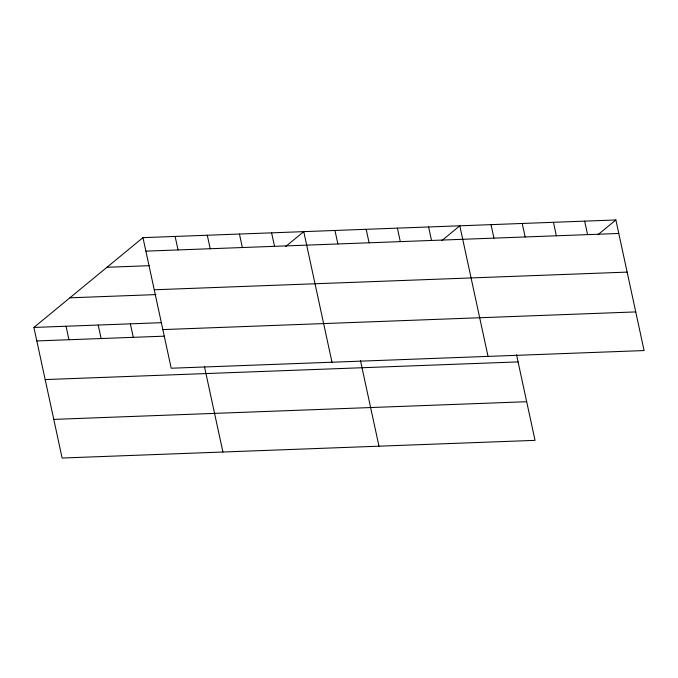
<?xml version="1.0" encoding="UTF-8"?>
<svg xmlns="http://www.w3.org/2000/svg" width="678" height="678" viewBox="0 0 678 678"><rect width="100%" height="100%" fill="white"/><g stroke="black" fill="none" stroke-linecap="round" stroke-linejoin="round"><path stroke-width="1.02" d="M516.534 354.78L535.035 440.353L62.13 458.031L33.9 327.44L142.965 237.647L615.87 219.969L644.1 350.56L171.203 368.23L142.965 237.647M285.76 246.453L303.752 231.63L331.991 362.221M441.81 240.622L459.811 225.799L488.041 356.391M597.869 234.783L615.87 219.969M145.889 251.14L618.785 233.461M106.971 267.276L149.507 265.691M154.237 289.777L627.142 272.107M69.893 297.811L155.991 294.591M33.9 327.44L161.491 322.677M162.847 329.593L635.744 311.914M36.815 340.932L164.407 336.169M45.172 379.578L518.068 361.899M53.782 419.385L526.679 401.715M584.656 221.138L587.572 234.63M553.443 222.299L556.358 235.791M522.23 223.469L525.153 236.961M491.025 224.638L493.94 238.131M428.598 226.969L431.513 240.461M397.384 228.139L400.308 241.631M366.179 229.3L369.095 242.792M334.966 230.469L337.881 243.961M360.476 360.62L378.977 446.192M271.598 232.834L274.514 246.326M239.436 234.037L242.36 247.529M207.282 235.241L210.197 248.733M204.417 366.451L222.918 452.023M175.127 236.444L178.043 249.936M130.371 323.838L133.286 337.33M98.217 325.042L101.132 338.534M66.054 326.237L68.978 339.737"/></g></svg>
